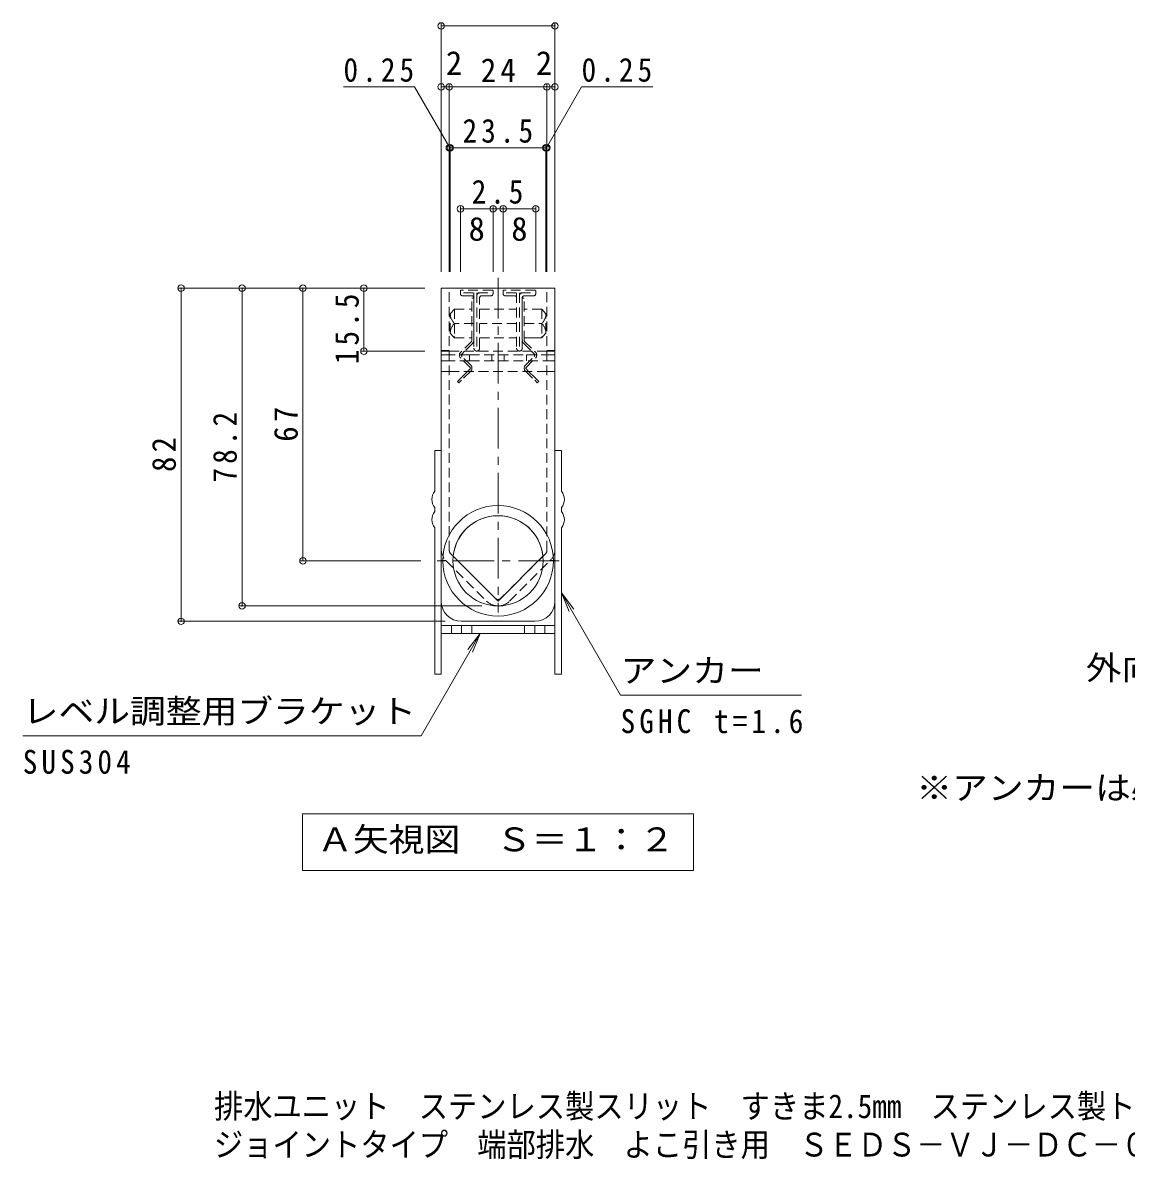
# Model space of a CAD drawing. Units: millimetres on the paper, enlarged 5 times, with parts at other scales. Extents: x -825 to 917, y -685 to 646.
# Drawn here: x -544 to 135, y -685 to 14 of the extents above; entities that cross this region are included whole.
import ezdxf
from ezdxf.enums import TextEntityAlignment as Align

# ---------------------------------------------------------------- set-up
doc = ezdxf.new("R2010")
doc.units = ezdxf.units.MM
doc.header["$LTSCALE"] = 5
doc.header["$PDMODE"] = 32
doc.header["$PDSIZE"] = 4
for name, pattern in [('CHAIN1', [8, 5, -1, 1, -1]), ('CHAIN2', [12, 9, -1, 1, -1]), ('DASHED1', [1.8, 1.2, -0.6])]:
    doc.linetypes.add(name, pattern=pattern)
for name, color, linetype, lineweight in [('D-0_通り芯', 4, 'DASHED1', 9), ('D-1_躯体', 3, 'DASHED1', 9), ('D-2_仕上', 2, 'DASHED1', 9), ('D-3_寸法', 6, 'DASHED1', 9), ('D-4_文字', 7, 'Continuous', 9), ('D-5_建具', 7, 'Continuous', 9), ('D-6_間仕切', 2, 'Continuous', 9), ('D-7_木断面', 5, 'DASHED1', 5), ('D-8_ハッチ', 4, 'DASHED1', 9), ('D-A_インテリア', 1, 'Continuous', 5)]:
    doc.layers.add(name, color=color, linetype=linetype, lineweight=lineweight)
doc.layers.add('F-5_F-5ﾚｲﾔ', color=2, linetype='Continuous')
doc.styles.add('ＭＳ ゴシック', font='')
doc.styles.get('ＭＳ ゴシック').set_extended_font_data('MS Gothic')

msp = doc.modelspace()

# ---------------------------------------------------------------- linework, layer by layer
at = {"layer": 'D-0_通り芯', "linetype": 'CHAIN1'}
for p, q in [((-251.75, -142.768), (-251.75, -348.704)), ((-214.253, -316.812), (-289.247, -316.812))]:
    msp.add_line(p, q, dxfattribs=at)
at = {"layer": 'D-0_通り芯'}
for p, q in [((-286.75, -149.054), (-281.75, -149.054)), ((-286.75, -309.562), (-286.75, -149.054)), ((-281.75, -310.597), (-281.75, -149.054)), ((-216.75, -149.054), (-221.75, -149.054)), ((-221.75, -310.614), (-221.75, -149.054)), ((-216.75, -309.594), (-216.75, -149.054)), ((-286.75, -187.429), (-281.75, -187.429)), ((-216.75, -187.429), (-221.75, -187.429)), ((-286.75, -200.304), (-281.75, -200.304)), ((-216.75, -200.304), (-221.75, -200.304)), ((-281.018, -312.365), (-253.518, -339.865)), ((-222.482, -312.365), (-249.982, -339.865)), ((-283.821, -316.633), (-258.821, -341.633)), ((-244.679, -341.633), (-219.679, -316.633))]:
    msp.add_line(p, q, dxfattribs=at)
for centre, radius, start, end in [((-276.75, -309.562), 10, 180, 225), ((-279.25, -310.597), 2.5, 180, 225), ((-224.25, -310.598), 2.5, 315, 359.63206), ((-226.75, -309.562), 10, 315, 359.81603), ((-251.75, -334.562), 10, 225, 315), ((-251.75, -338.098), 2.5, 225, 315)]:
    msp.add_arc(centre, radius, start, end, dxfattribs=at)
at = {"layer": 'D-1_躯体'}
for p, q in [((-281.75, -187.804), (-286.75, -187.804)), ((-281.75, -187.804), (-221.75, -187.804)), ((-221.75, -187.804), (-216.75, -187.804)), ((-281.75, -200.304), (-221.75, -200.304))]:
    msp.add_line(p, q, dxfattribs=at)
at = {"layer": 'D-2_仕上'}
for p, q in [((-274.875, -150.554), (-274.875, -152.554)), ((-255.125, -150.304), (-274.625, -150.304)), ((-273.625, -153.804), (-267.875, -153.804)), ((-273.125, -152.054), (-256.625, -152.054)), ((-266.625, -152.054), (-266.625, -186.054)), ((-264.875, -152.054), (-264.875, -186.054)), ((-261.875, -153.804), (-256.125, -153.804)), ((-254.875, -152.554), (-254.875, -150.554)), ((-248.625, -150.554), (-248.625, -152.554)), ((-228.875, -150.304), (-248.375, -150.304)), ((-247.375, -153.804), (-241.625, -153.804)), ((-246.875, -152.054), (-230.375, -152.054)), ((-240.375, -152.054), (-240.375, -186.054)), ((-238.625, -152.054), (-238.625, -186.054)), ((-235.625, -153.804), (-229.875, -153.804)), ((-228.625, -152.554), (-228.625, -150.554)), ((-263.125, -186.054), (-263.125, -155.054)), ((-236.875, -186.054), (-236.875, -155.054))]:
    msp.add_line(p, q, dxfattribs=at)
at = {"layer": 'D-2_仕上', "color": 3}
for p, q in [((-281.125, -164.929), (-278.625, -161.965)), ((-281.125, -176.679), (-281.125, -164.929)), ((-278.625, -161.965), (-267.875, -161.965)), ((-278.625, -161.965), (-278.625, -178.867)), ((-263.125, -161.965), (-240.375, -161.965)), ((-224.875, -161.965), (-235.625, -161.965)), ((-224.875, -161.965), (-224.875, -178.867)), ((-266.625, -170.804), (-278.625, -170.804)), ((-240.375, -170.804), (-263.125, -170.804)), ((-235.625, -170.804), (-224.875, -170.804)), ((-281.125, -176.679), (-279.28, -178.867)), ((-278.625, -178.867), (-278.625, -179.643)), ((-263.125, -179.643), (-240.375, -179.643)), ((-229.25, -179.643), (-235.625, -179.643)), ((-224.875, -179.643), (-229.25, -179.643)), ((-224.22, -178.867), (-224.875, -179.643)), ((-224.875, -178.867), (-224.875, -179.643)), ((-222.375, -176.679), (-224.22, -178.867))]:
    msp.add_line(p, q, dxfattribs=at)
for points in [[(-222.375, -176.679), (-222.375, -164.929), (-224.875, -161.965)], [(-279.28, -178.867), (-278.625, -179.643), (-267.875, -179.643)]]:
    msp.add_lwpolyline(points, dxfattribs=at)
at = {"layer": 'D-2_仕上'}
for centre, radius, start, end in [((-274.625, -150.554), 0.25, 90, 180), ((-273.625, -152.554), 1.25, 180, 270), ((-267.875, -155.054), 1.25, 0, 90), ((-263.125, -153.804), 1.75, 89.99998, 180), ((-261.875, -155.054), 1.25, 90, 180), ((-256.125, -152.554), 1.25, 270, 0), ((-255.125, -150.554), 0.25, 0, 90), ((-248.375, -150.554), 0.25, 90, 180), ((-247.375, -152.554), 1.25, 180, 270), ((-241.625, -155.054), 1.25, 0, 90), ((-236.875, -153.804), 1.75, 89.99998, 180), ((-235.625, -155.054), 1.25, 90, 180), ((-229.875, -152.554), 1.25, 270, 0), ((-228.875, -150.554), 0.25, 0, 90), ((-264.875, -186.054), 1.75, 179.99998, 0), ((-238.625, -186.054), 1.75, 179.99998, 0)]:
    msp.add_arc(centre, radius, start, end, dxfattribs=at)
at = {"layer": 'D-2_仕上', "color": 3}
for centre, start, end in [((-272.66, -164.797), 180.89706, 225.20555), ((-230.84, -164.797), 314.79445, 359.10294), ((-272.66, -176.812), 134.79445, 179.10294), ((-230.84, -176.812), 0.89706, 45.20555)]:
    msp.add_arc(centre, 8.466, start, end, dxfattribs=at)
at = {"layer": 'D-3_寸法'}
for p, q in [((-286.75, -316.554), (-283.9, -316.554)), ((-219.601, -316.554), (-216.75, -316.554)), ((-280.5, -356.554), (-280.5, -361.554)), ((-268, -356.554), (-268, -361.554)), ((-235.5, -356.554), (-235.5, -361.554)), ((-223, -356.554), (-223, -361.554))]:
    msp.add_line(p, q, dxfattribs=at)
at = {"layer": 'D-3_寸法', "linetype": 'Continuous'}
for p, q in [((-216.75, -356.554), (-286.75, -356.554)), ((-216.75, -361.554), (-286.75, -361.554))]:
    msp.add_line(p, q, dxfattribs=at)
at = {"layer": 'D-3_寸法', "linetype": 'CHAIN2'}
for p, q in [((-274.25, -356.554), (-274.25, -361.554)), ((-229.25, -356.554), (-229.25, -361.554))]:
    msp.add_line(p, q, dxfattribs=at)
at = {"layer": 'D-4_文字'}
for p, q in [((-286.75, 13.696), (-286.75, -139.054)), ((-286.75, 12.196), (-216.75, 12.196)), ((-216.75, 13.696), (-216.75, -139.054)), ((-346.838, -25.304), (-303.088, -25.304)), ((-281.437, -62.804), (-303.088, -25.304)), ((-286.75, -25.304), (-281.75, -25.304)), ((-281.75, -23.804), (-281.75, -139.054)), ((-281.75, -25.304), (-221.75, -25.304)), ((-222.062, -62.804), (-200.412, -25.304)), ((-221.75, -23.804), (-221.75, -139.054)), ((-221.75, -25.304), (-216.75, -25.304)), ((-200.412, -25.304), (-156.662, -25.304)), ((-281.75, -62.804), (-281.125, -62.804)), ((-281.125, -61.304), (-281.125, -139.054)), ((-281.125, -62.804), (-222.375, -62.804)), ((-222.375, -61.304), (-222.375, -139.054)), ((-222.375, -62.804), (-221.75, -62.804)), ((-274.875, -98.804), (-274.875, -139.054)), ((-274.875, -100.304), (-254.875, -100.304)), ((-254.875, -98.804), (-254.875, -139.054)), ((-254.875, -100.304), (-248.625, -100.304)), ((-248.625, -98.804), (-248.625, -139.054)), ((-248.625, -100.304), (-228.625, -100.304)), ((-228.625, -98.804), (-228.625, -139.054)), ((-448.25, -149.054), (-296.75, -149.054)), ((-446.75, -149.054), (-446.75, -354.054)), ((-409.25, -149.054), (-409.25, -344.562)), ((-371.75, -149.054), (-371.75, -316.812)), ((-334.25, -149.054), (-334.25, -187.804)), ((-335.75, -187.804), (-296.75, -187.804)), ((-373.25, -316.812), (-299.247, -316.812)), ((-410.75, -344.562), (-261.75, -344.562)), ((-448.25, -354.054), (-284.25, -354.054))]:
    msp.add_line(p, q, dxfattribs=at)
for p in [(-286.75, 12.196), (-216.75, 12.196), (-286.75, -25.304), (-281.75, -25.304), (-221.75, -25.304), (-216.75, -25.304), (-281.75, -62.804), (-281.125, -62.804), (-222.375, -62.804), (-221.75, -62.804), (-274.875, -100.304), (-254.875, -100.304), (-248.625, -100.304), (-228.625, -100.304), (-446.75, -149.054), (-409.25, -149.054), (-371.75, -149.054), (-334.25, -149.054), (-334.25, -187.804), (-371.75, -316.812), (-409.25, -344.562), (-446.75, -354.054)]:
    msp.add_point(p, dxfattribs=at)
at = {"layer": 'D-5_建具'}
for p, q in [((-212.75, -336.554), (-207.966, -348.103)), ((-262.761, -361.554), (-270.371, -371.471)), ((-176.383, -399.544), (-65.133, -399.544)), ((-299.129, -424.544), (-544.129, -424.544)), ((-372, -472.419), (-131.5, -472.419)), ((-372, -472.419), (-372, -507.419)), ((-131.5, -472.419), (-131.5, -507.419)), ((-372, -507.419), (-131.5, -507.419))]:
    msp.add_line(p, q, dxfattribs=at)
for points in [[(-176.383, -399.544), (-212.75, -336.554), (-205.14, -346.471)], [(-299.129, -424.544), (-262.761, -361.554), (-267.545, -373.103)]]:
    msp.add_lwpolyline(points, dxfattribs=at)
at = {"layer": 'D-6_間仕切'}
for p, q in [((-216.75, -149.054), (-286.75, -149.054)), ((-286.75, -341.554), (-286.75, -149.054)), ((-216.75, -341.554), (-216.75, -149.054)), ((-279.36, -314.023), (-251.75, -341.633)), ((-224.14, -314.023), (-251.75, -341.633)), ((-229.25, -354.054), (-274.25, -354.054))]:
    msp.add_line(p, q, dxfattribs=at)
at = {"layer": 'D-6_間仕切', "color": 5, "lineweight": 5}
for radius in [34, 27.75]:
    msp.add_circle((-251.75, -316.812), radius, dxfattribs=at)
at = {"layer": 'D-6_間仕切'}
for centre, radius, start, end in [((-251.75, -316.812), 27.75, 5.76694, 174.23267), ((-274.25, -341.554), 12.5, 180, 270), ((-229.25, -341.554), 12.5, 270, 0)]:
    msp.add_arc(centre, radius, start, end, dxfattribs=at)
at = {"layer": 'D-7_木断面'}
for p, q in [((-281.75, -190.054), (-286.75, -190.054)), ((-281.75, -193.804), (-286.75, -193.804)), ((-269.25, -190.054), (-281.75, -190.054)), ((-269.25, -193.804), (-281.75, -193.804)), ((-269.25, -190.054), (-269.25, -193.804)), ((-269.25, -190.054), (-234.25, -190.054)), ((-269.25, -193.804), (-221.75, -193.804)), ((-255.5, -190.054), (-255.5, -193.804)), ((-248, -190.054), (-248, -193.804)), ((-234.25, -190.054), (-234.25, -193.804)), ((-234.25, -190.054), (-221.75, -190.054)), ((-221.75, -190.054), (-216.75, -190.054)), ((-221.75, -193.804), (-216.75, -193.804))]:
    msp.add_line(p, q, dxfattribs=at)
at = {"layer": 'D-8_ハッチ'}
for p, q in [((-267.875, -155.304), (-266.625, -155.304)), ((-267.875, -181.385), (-267.875, -155.304)), ((-266.625, -181.126), (-266.625, -155.304)), ((-236.875, -181.126), (-236.875, -155.304)), ((-235.625, -155.304), (-236.875, -155.304)), ((-235.625, -181.385), (-235.625, -155.304)), ((-274.078, -187.846), (-274.768, -188.537)), ((-268.058, -181.827), (-274.036, -187.804)), ((-272.351, -187.887), (-273.884, -189.42)), ((-267.357, -182.894), (-272.268, -187.804)), ((-236.143, -182.894), (-231.232, -187.804)), ((-235.442, -181.827), (-229.464, -187.804)), ((-231.149, -187.887), (-229.616, -189.42)), ((-229.422, -187.846), (-228.732, -188.537)), ((-268.978, -197.862), (-274.768, -192.072)), ((-268.536, -196.537), (-273.884, -191.188)), ((-234.964, -196.537), (-229.616, -191.188)), ((-234.522, -197.862), (-228.732, -192.072)), ((-270.536, -200.304), (-274.25, -204.019)), ((-268.768, -200.304), (-274.25, -205.786)), ((-268.978, -198.746), (-270.536, -200.304)), ((-268.536, -200.072), (-268.768, -200.304)), ((-234.964, -200.072), (-234.732, -200.304)), ((-234.732, -200.304), (-229.25, -205.786)), ((-234.522, -198.746), (-232.964, -200.304)), ((-232.964, -200.304), (-229.25, -204.019)), ((-274.25, -204.019), (-276.747, -206.515)), ((-275.863, -207.399), (-276.747, -206.515)), ((-274.25, -205.786), (-275.863, -207.399)), ((-229.25, -204.019), (-226.753, -206.515)), ((-229.25, -205.786), (-227.637, -207.399)), ((-227.637, -207.399), (-226.753, -206.515))]:
    msp.add_line(p, q, dxfattribs=at)
for centre, radius, start, end in [((-268.5, -181.385), 0.625, 315, 0), ((-269.125, -181.126), 2.5, 315, 0), ((-234.375, -181.126), 2.5, 180, 225), ((-235, -181.385), 0.625, 180, 225), ((-273, -190.304), 2.5, 135, 225), ((-230.5, -190.304), 2.5, 315, 45), ((-273, -190.304), 1.25, 135, 225), ((-230.5, -190.304), 1.25, 315, 45), ((-269.42, -198.304), 0.625, 315, 45), ((-270.303, -198.304), 2.5, 315, 45), ((-233.197, -198.304), 2.5, 135, 225), ((-234.08, -198.304), 0.625, 135, 225)]:
    msp.add_arc(centre, radius, start, end, dxfattribs=at)
at = {"layer": 'D-A_インテリア'}
for p, q in [((-290.75, -249.054), (-286.75, -249.054)), ((-286.75, -386.554), (-286.75, -249.054)), ((-216.75, -386.554), (-216.75, -249.054)), ((-212.75, -249.054), (-216.75, -249.054)), ((-290.75, -284.054), (-290.75, -286.554)), ((-212.75, -284.054), (-212.75, -286.554)), ((-290.75, -296.554), (-290.75, -386.554)), ((-212.75, -296.554), (-212.75, -386.554)), ((-286.75, -386.554), (-290.75, -386.554)), ((-216.75, -386.554), (-212.75, -386.554))]:
    msp.add_line(p, q, dxfattribs=at)
for points in [[(-290.75, -249.054), (-290.75, -262.054), (-290.75, -274.054)], [(-212.75, -249.054), (-212.75, -262.054), (-212.75, -274.054)]]:
    msp.add_lwpolyline(points, dxfattribs=at)
for centre, start, end in [((-284.482, -279.054), 141.41991, 218.58009), ((-219.018, -279.054), 321.41991, 38.58009), ((-284.482, -291.554), 141.41991, 218.58009), ((-219.018, -291.554), 321.41991, 38.58009)]:
    msp.add_arc(centre, 8.018, start, end, dxfattribs=at)

# ---------------------------------------------------------------- texts
at = {"layer": 'D-4_文字', "color": 2, "style": 'ＭＳ ゴシック'}
for s, p in [('2', (-283.827, -22.304)), ('2', (-228.469, -22.304)), ('8', (-269.875, -124.315)), ('8', (-243.625, -124.315))]:
    msp.add_text(s, height=14.66, dxfattribs=at).set_placement(p, align=Align.BOTTOM_LEFT)
at = {"layer": 'D-4_文字', "color": 2, "char_height": 14.66, "attachment_point": 7, "style": 'ＭＳ ゴシック'}
for s, insert in [('\\T1.28;\\W0.9;0.25', (-346.838, -22.304)), ('\\T1.27;\\W0.95;24', (-262.375, -22.304)), ('\\T1.28;\\W0.9;0.25', (-200.412, -22.304)), ('\\T1.28;\\W0.9;23.5', (-273.625, -59.804)), ('\\T1.27;\\W0.9;2.5', (-268, -97.304))]:
    msp.add_mtext(s, dxfattribs=dict(at, insert=insert))
at = {"layer": 'D-4_文字', "color": 2, "char_height": 14.66, "attachment_point": 7, "rotation": 90, "style": 'ＭＳ ゴシック'}
for s, insert in [('\\T1.28;\\W0.9;15.5', (-337.25, -195.88)), ('\\T1.27;\\W0.95;67', (-374.75, -243.558)), ('\\T1.28;\\W0.9;78.2', (-412.25, -268.683)), ('\\T1.27;\\W0.95;82', (-449.75, -262.179))]:
    msp.add_mtext(s, dxfattribs=dict(at, insert=insert))
at = {"layer": 'D-5_建具', "color": 2, "style": 'ＭＳ ゴシック', "width": 1.1}
for s, p in [('アンカー', (-176.383, -396.044)), ('外向き', (109.748, -394.352)), ('レベル調整用ブラケット', (-544.129, -421.044)), ('※アンカーは必要に応じて折り曲げが可能です。', (5.5, -468.178)), ('Ａ矢視図\u3000Ｓ＝１：２', (-363, -499.919))]:
    msp.add_text(s, height=14.66, dxfattribs=at).set_placement(p, align=Align.BOTTOM_LEFT)
at = {"layer": 'D-5_建具', "color": 2, "char_height": 14.66, "attachment_point": 7, "style": 'ＭＳ ゴシック'}
for s, insert in [('\\T1.28;\\W0.9;SGHC\\~t=1.6', (-176.383, -423.044)), ('\\T1.28;\\W0.9;SUS304', (-544.129, -448.044))]:
    msp.add_mtext(s, dxfattribs=dict(at, insert=insert))
at = {"layer": 'F-5_F-5ﾚｲﾔ', "style": 'ＭＳ ゴシック', "width": 0.9}
for s, p in [('排水ユニット\u3000ステンレス製スリット\u3000すきま2.5mm\u3000ステンレス製トラフ', (-426.504, -664.077)), ('ジョイントタイプ\u3000端部排水\u3000よこ引き用\u3000ＳＥＤＳ－ＶＪ－ＤＣ－０２１０Ｐ', (-426.504, -687.683))]:
    msp.add_text(s, height=14.66, dxfattribs=at).set_placement(p, align=Align.BOTTOM_LEFT)

doc.saveas('drawing.dxf')
